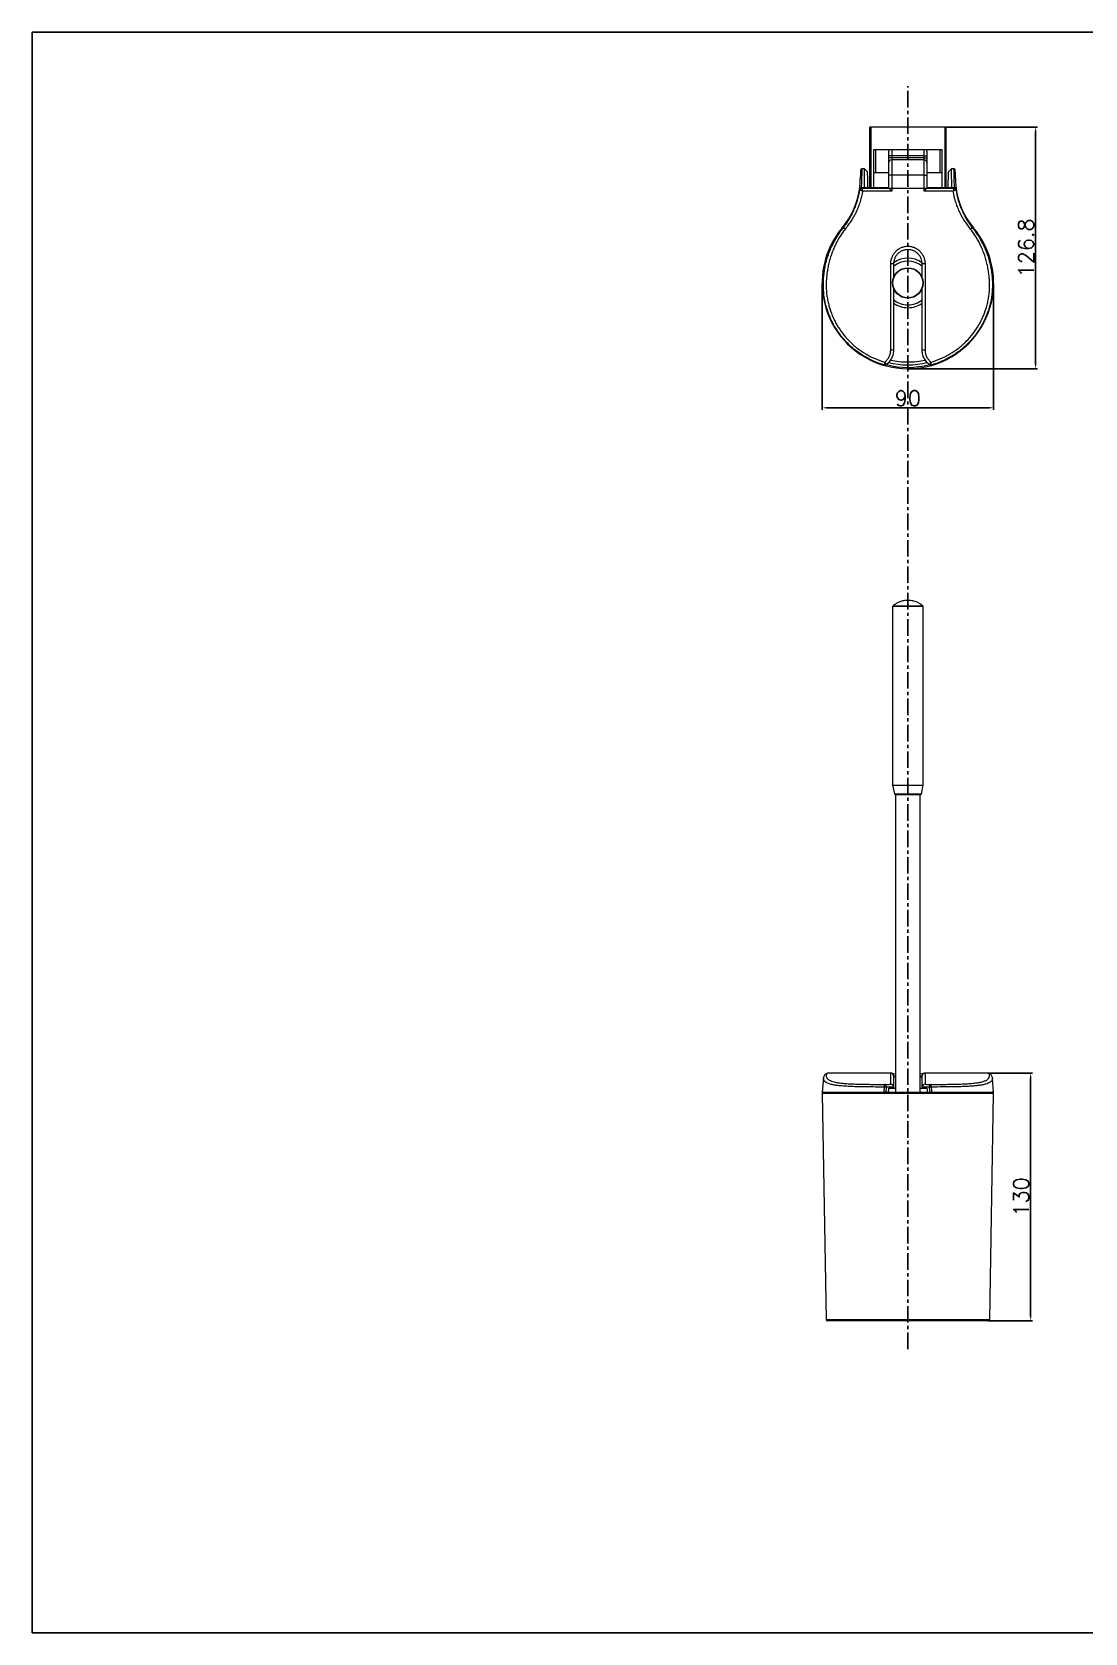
# Model space of a CAD drawing. Extents: x -102 to 492, y -52 to 368.
# Drawn here: x -102.3 to 174, y -51.8 to 368.2 of the extents above; entities that cross this region are included whole.
import ezdxf

# ---------------------------------------------------------------- set-up
doc = ezdxf.new("R2010")
doc.units = 0
doc.header["$LTSCALE"] = 23.1
doc.header["$MEASUREMENT"] = 0
doc.linetypes.add('CENTER', pattern=[0.6, 0.375, -0.075, 0.075, -0.075])
doc.layers.get('0').update_dxf_attribs({"linetype": 'CONTINUOUS'})
doc.layers.get('Defpoints').update_dxf_attribs({"linetype": 'CONTINUOUS'})
doc.styles.get("Standard").update_dxf_attribs({"font": 'txt.shx', "bigfont": 'whgtxt.shx'})
doc.dimstyles.get("Standard").update_dxf_attribs({"dimtxt": 2.5, "dimasz": 0.18, "dimexe": 0.18, "dimexo": 0.0625, "dimgap": 0.09, "dimtad": 0, "dimtih": 1, "dimtoh": 1, "dimdec": 4, "dimzin": 0, "dimdsep": 46, "dimtxsty": 'Standard', "dimcen": 0.09, "dimadec": 0, "dimazin": 0, "dimtp": 0.001, "dimtm": 0.001, "dimtfac": 1, "dimtdec": 4, "dimtofl": 0, "dimtmove": 0, "dimatfit": 0, "dimfxl": 0, "dimtolj": 1, "dimtzin": 0, "dimarcsym": 0})

# ---------------------------------------------------------------- blocks, each defined once
blk = doc.blocks.new('A$C249B000C')
at = {"color": 2, "linetype": 'Continuous'}
for p, q in [((0, 0), (0, 420)), ((0, 420), (594, 420)), ((0, 0), (594, 0))]:
    blk.add_line(p, q, dxfattribs=at)
blk = doc.blocks.new('*D77')
at = {"color": 2, "lineweight": -2, "transparency": 16777216}
for p, q in [((-20.3, 163.09), (3.19, 163.09)), ((2.19, 160.59), (2.19, 35.59)), ((-20.3, 33.09), (3.19, 33.09))]:
    blk.add_line(p, q, dxfattribs=at)
at = {"color": 2, "transparency": 16777216}
for points in [[(1.78, 160.59), (2.61, 160.59), (2.19, 163.09)], [(1.78, 35.59), (2.61, 35.59), (2.19, 33.09)]]:
    blk.add_solid(points, dxfattribs=at)
at = {"layer": 'Defpoints', "color": 0, "transparency": 16777216}
for p in [(-20.6, 163.09), (-20.6, 33.09), (2.19, 33.09)]:
    blk.add_point(p, dxfattribs=at)
at = {"color": 2, "transparency": 16777216, "insert": (-2.81, 98.09), "char_height": 8, "attachment_point": 5, "rotation": 90}
blk.add_mtext('\\A1;130', dxfattribs=at)
blk = doc.blocks.new('*D78')
at = {"color": 2, "lineweight": -2, "transparency": 16777216}
for p, q in [((-107.24, 577.33), (-107.24, 511.13)), ((-17.24, 577.33), (-17.24, 511.13)), ((-19.74, 512.13), (-104.74, 512.13))]:
    blk.add_line(p, q, dxfattribs=at)
at = {"color": 2, "transparency": 16777216}
for points in [[(-104.74, 512.55), (-104.74, 511.71), (-107.24, 512.13)], [(-19.74, 512.55), (-19.74, 511.71), (-17.24, 512.13)]]:
    blk.add_solid(points, dxfattribs=at)
at = {"layer": 'Defpoints', "color": 0, "transparency": 16777216}
for p in [(-107.24, 577.63), (-17.24, 577.63), (-107.24, 512.13)]:
    blk.add_point(p, dxfattribs=at)
at = {"color": 2, "transparency": 16777216, "insert": (-62.24, 517.13), "char_height": 8, "attachment_point": 5}
blk.add_mtext('\\A1;90', dxfattribs=at)
blk = doc.blocks.new('*D80')
at = {"color": 2, "lineweight": -2, "transparency": 16777216}
for p, q in [((-42.04, 659.45), (5.79, 659.45)), ((4.79, 535.14), (4.79, 656.95)), ((-61.81, 532.64), (5.79, 532.64))]:
    blk.add_line(p, q, dxfattribs=at)
at = {"color": 2, "transparency": 16777216}
for points in [[(4.37, 656.95), (5.2, 656.95), (4.79, 659.45)], [(4.37, 535.14), (5.2, 535.14), (4.79, 532.64)]]:
    blk.add_solid(points, dxfattribs=at)
at = {"layer": 'Defpoints', "color": 0, "transparency": 16777216}
for p in [(-42.34, 659.45), (4.79, 659.45), (-62.11, 532.64)]:
    blk.add_point(p, dxfattribs=at)
at = {"color": 2, "transparency": 16777216, "insert": (-0.21, 596.05), "char_height": 8, "attachment_point": 5, "rotation": 90}
blk.add_mtext('\\A1;126.8', dxfattribs=at)
blk = doc.blocks.new('A$C5BBA25DE')
at = {"color": 1, "linetype": 'CENTER'}
blk.add_line((45, 7.92), (45, 670.55), dxfattribs=at)
at = {"color": 7, "linetype": 'Continuous', "lineweight": 15}
for p, q in [((25.5, 648.99), (25, 648.99)), ((25, 617.09), (25, 648.99)), ((25.1, 649.09), (25.5, 649.09)), ((25.5, 648.99), (25.5, 649.09)), ((25.5, 649.09), (64.5, 649.09)), ((64.5, 648.99), (25.5, 648.99)), ((64.5, 648.99), (64.5, 649.09)), ((64.5, 649.09), (64.9, 649.09)), ((65, 648.99), (64.5, 648.99)), ((65, 648.99), (65, 617.09)), ((63, 637.09), (27, 637.09)), ((27, 637.09), (27, 617.09)), ((28, 637.09), (28, 625.09)), ((35, 633.88), (35, 636.38)), ((36.5, 633.88), (35, 633.88)), ((35, 632.88), (35, 633.88)), ((36.5, 632.88), (35, 632.88)), ((35, 630.38), (35, 632.88)), ((35, 623.88), (35, 630.38)), ((53.5, 633.88), (36.5, 633.88)), ((36.5, 633.88), (36.5, 632.88)), ((36.5, 632.88), (36.5, 631.88)), ((53.5, 632.88), (36.5, 632.88)), ((36.5, 631.88), (36.5, 623.88)), ((53.5, 631.88), (36.5, 631.88)), ((53.5, 633.88), (55, 633.88)), ((53.5, 632.88), (53.5, 633.88)), ((53.5, 631.88), (53.5, 632.88)), ((53.5, 632.88), (55, 632.88)), ((53.5, 623.88), (53.5, 631.88)), ((55, 636.38), (55, 633.88)), ((55, 633.88), (55, 632.88)), ((55, 632.88), (55, 630.38)), ((55, 630.38), (55, 623.88)), ((62, 625.09), (62, 637.09)), ((63, 617.09), (63, 637.09)), ((22.17, 627.09), (20.87, 627.09)), ((23.75, 625.51), (22.18, 627.09)), ((28, 625.09), (27, 625.09)), ((35, 625.09), (28, 625.09)), ((35, 616.96), (35, 623.88)), ((36.5, 623.88), (35, 623.88)), ((36.5, 623.88), (36.5, 616.88)), ((53.5, 623.88), (36.5, 623.88)), ((53.5, 623.88), (55, 623.88)), ((53.5, 616.88), (53.5, 623.88)), ((62, 625.09), (55, 625.09)), ((55, 623.88), (55, 616.96)), ((63, 625.09), (62, 625.09)), ((67.82, 627.09), (66.25, 625.51)), ((69.13, 627.09), (67.83, 627.09)), ((19.61, 616.4), (19.72, 617.17)), ((19.72, 617.17), (20.41, 617.09)), ((22, 617.09), (20.41, 617.09)), ((20.57, 617.09), (20.77, 616.95)), ((35, 617.09), (20.57, 617.09)), ((20.77, 616.95), (35, 616.95)), ((36.5, 615.46), (21.2, 615.46)), ((53.5, 616.88), (36.5, 616.88)), ((68.8, 615.46), (53.5, 615.46)), ((69.43, 617.09), (55, 617.09)), ((55, 616.95), (69.23, 616.95)), ((69.59, 617.09), (68, 617.09)), ((69.23, 616.95), (69.43, 617.09)), ((70.28, 617.17), (69.59, 617.09)), ((70.28, 617.17), (70.41, 616.27)), ((10.94, 595.97), (10.59, 596.26)), ((79.06, 595.97), (79.41, 596.26)), ((37, 397.49), (37, 303.73)), ((53, 303.73), (53, 397.49)), ((37, 303.73), (37.92, 299.13)), ((37, 303.73), (45, 303.73)), ((45, 303.73), (53, 303.73)), ((52.08, 299.13), (53, 303.73)), ((45, 298.73), (38.41, 298.73)), ((38.5, 298.73), (38.5, 142.73)), ((51.59, 298.73), (45, 298.73)), ((51.5, 142.73), (51.5, 298.73)), ((36, 152.73), (3.36, 152.73)), ((86.64, 152.73), (54, 152.73)), ((0.65, 150.14), (0, 142.73)), ((0.7, 150.14), (0.7, 150.17)), ((34.99, 144.73), (38.5, 144.73)), ((37.5, 145.39), (37.5, 144.89)), ((51.5, 144.73), (55.01, 144.73)), ((52.5, 145.39), (52.5, 144.89)), ((90, 142.73), (89.35, 150.11)), ((0, 142.73), (32.52, 142.73)), ((0.01, 142.01), (2.08, 23.41)), ((32.52, 142.73), (33.36, 142.73)), ((33.39, 142.73), (34.85, 142.73)), ((34.85, 142.73), (56.28, 142.73)), ((56.28, 142.73), (56.61, 142.73)), ((56.61, 142.73), (57.48, 142.73)), ((57.48, 142.73), (90, 142.73)), ((87.92, 23.41), (89.99, 142.01)), ((87.22, 22.73), (2.78, 22.73))]:
    blk.add_line(p, q, dxfattribs=at)
at = {"color": 8, "linetype": 'Continuous', "lineweight": 15}
for p, q in [((25.5, 648.99), (25.5, 617.09)), ((64.5, 617.09), (64.5, 648.99)), ((36.5, 637.09), (36.5, 633.88)), ((53.5, 633.88), (53.5, 637.09)), ((53, 397.49), (37, 397.49)), ((37.18, 397.88), (45, 397.88)), ((45, 397.88), (52.82, 397.88)), ((37.92, 299.13), (45, 299.13)), ((45, 299.13), (52.08, 299.13)), ((89.99, 142.01), (0.01, 142.01)), ((2.08, 23.41), (87.92, 23.41))]:
    blk.add_line(p, q, dxfattribs=at)
at = {"color": 7, "linetype": 'Continuous', "lineweight": 15, "flags": 128}
for points in [[(20.74, 622.41), (20.6, 622.4), (20.47, 622.38), (20.35, 622.35), (20.24, 622.3), (20.15, 622.24), (20.09, 622.18), (20.05, 622.11), (20.04, 622.04)], [(69.96, 622.04), (69.95, 622.11), (69.91, 622.18), (69.85, 622.24), (69.76, 622.3), (69.65, 622.35), (69.53, 622.38), (69.4, 622.4), (69.26, 622.41)], [(19.79, 616.1), (19.63, 616.2), (19.58, 616.23)], [(70.42, 616.23), (70.26, 616.13), (70.21, 616.1)]]:
    blk.add_lwpolyline(points, dxfattribs=at)
at = {"color": 7, "linetype": 'Continuous', "lineweight": 15}
for radius in [8, 7.82]:
    blk.add_circle((45, 567.26), radius, dxfattribs=at)
for centre, radius, start, end in [((25.1, 648.99), 0.1, 90, 180), ((64.9, 648.99), 0.1, 0, 90), ((36.5, 636.38), 1.5, 151.83112, 180), ((36.5, 630.38), 1.5, 90, 180), ((53.5, 630.38), 1.5, 0, 90), ((53.5, 636.38), 1.5, 0, 28.16888), ((-20, 622.04), 40, 319.88083, 351.66175), ((20.78, 615.94), 1, 90.42185, 171.09855), ((20.78, 615.95), 1, 90.33011, 171.34803), ((69.22, 615.94), 1, 8.90145, 89.57815), ((69.22, 615.95), 1, 8.65197, 89.66989), ((110, 622.04), 40, 188.33825, 220.11917), ((45, 567.26), 45, 139.88083, 253.89747), ((11.05, 594.5), 1.47, 45.73521, 94.56144), ((45, 567.26), 45, 286.10253, 40.11917), ((78.95, 594.5), 1.47, 85.43856, 134.26479), ((45, 567.26), 13, 54.67702, 125.19046), ((36.37, 537.72), 39.56, 88.37022, 90.54313), ((45, 567.26), 11.5, 48.70937, 131.17595), ((53.63, 537.72), 39.56, 89.45687, 91.62978), ((45, 567.26), 11.5, 228.75454, 270), ((45, 567.26), 13, 234.58365, 270), ((45, 567.26), 11.5, 270, 311.07978), ((45, 567.26), 13, 270, 305.56984), ((36.37, 542.86), 10.65, 267.98551, 276.06363), ((53.63, 542.86), 10.65, 263.93637, 272.01449), ((33.02, 525.17), 1, 254.36687, 307.62142), ((33.03, 525.15), 0.992, 253.7386, 307.80854), ((45, 567.26), 44.99, 254.36035, 285.96097), ((45, 567.26), 43, 256.30801, 283.67597), ((56.98, 525.17), 1, 232.37858, 285.63313), ((56.97, 525.15), 0.992, 232.19146, 286.2614), ((37.5, 397.49), 0.5, 129.14945, 180), ((52.5, 397.49), 0.5, 0, 50.85055), ((38.41, 299.23), 0.5, 191.30993, 270), ((51.59, 299.23), 0.5, 270, 348.69007), ((36, 151.23), 1.5, 0.00129, 90.00129), ((33.21, 136.2), 9.19, 87.35571, 92.86766), ((31.88, 131.96), 13.4, 82.47919, 86.28758), ((36, 145.39), 1.5, 0.01792, 90.01791), ((54, 145.39), 1.5, 89.98209, 179.98208), ((56.79, 136.2), 9.19, 87.13234, 92.64429), ((58.12, 131.96), 13.4, 93.71242, 97.52081), ((0.71, 142.03), 0.7, 90, 181), ((89.29, 142.03), 0.7, 359, 90), ((2.78, 23.43), 0.7, 181, 270), ((87.22, 23.43), 0.7, 270, 359)]:
    blk.add_arc(centre, radius, start, end, dxfattribs=at)
at = {"color": 8, "linetype": 'Continuous', "lineweight": 15}
for radius, start, end in [(44.29, 255.34844, 284.93373), (41.45, 257.31688, 270), (41.45, 270, 282.71645)]:
    blk.add_arc((45, 567.26), radius, start, end, dxfattribs=at)
at = {"color": 7, "linetype": 'Continuous', "lineweight": 15}
for centre, major_axis, ratio, start_param, end_param in [((20.17, 617.09), (0, 9.3), 0.017455, 0.662202, 1.009743), ((22.17, 617.09), (0, 10), 0.017455, -0.017453, 1.570796), ((23.75, 605.51), (0, 20), 0.017455, -0.953756, -0.017453), ((66.25, 605.51), (0, 20), 0.017455, 0.017453, 0.953756), ((67.83, 617.09), (0, 10), 0.017455, 4.712389, 6.300639), ((69.83, 617.09), (0, 9.3), 0.017455, -1.009743, -0.669676), ((36.5, 616.96), (-1.5, 0), 0.052408, 0, 0.053002), ((53.5, 616.96), (-1.5, 0), 0.052408, 3.088591, 3.141593)]:
    blk.add_ellipse(centre, major_axis=major_axis, ratio=ratio, start_param=start_param, end_param=end_param, dxfattribs=at)
at = {"color": 8, "linetype": 'Continuous', "lineweight": 15}
for centre, start_param, end_param in [((20.87, 617.09), 0, 1.009743), ((69.13, 617.09), -1.009743, 0)]:
    blk.add_ellipse(centre, major_axis=(0, 10), ratio=0.016233, start_param=start_param, end_param=end_param, dxfattribs=at)
at = {"color": 7, "linetype": 'Continuous', "lineweight": 15}
for points, knots in [([(19.72, 617.17), (19.82, 618.03), (19.9, 618.87), (19.98, 620.1), (20, 620.51), (20.02, 621.29), (20.03, 621.67), (20.04, 622.04)], [0, 0, 0, 0, 0.5, 0.5, 0.75, 0.75, 1, 1, 1, 1]), ([(20.87, 627.08), (20.79, 627.07), (20.63, 627.06), (20.44, 626.95), (20.32, 626.82), (20.24, 626.7), (20.2, 626.61), (20.18, 626.52), (20.16, 626.41), (20.14, 626.24), (20.12, 625.86), (20.09, 625.25), (20.08, 624.67), (20.08, 624.42)], [0, 0, 0, 0, 0.037808, 0.070763, 0.098929, 0.123914, 0.147656, 0.177713, 0.233699, 0.352672, 0.575653, 0.815405, 1, 1, 1, 1]), ([(20.74, 622.41), (20.73, 622.01), (20.72, 621.59), (20.7, 620.74), (20.68, 620.29), (20.6, 618.94), (20.52, 618.02), (20.41, 617.09)], [0, 0, 0, 0, 0.25, 0.25, 0.5, 0.5, 1, 1, 1, 1]), ([(69.93, 624.37), (69.92, 624.52), (69.91, 625.01), (69.89, 625.61), (69.87, 626.17), (69.85, 626.38), (69.81, 626.56), (69.75, 626.71), (69.65, 626.86), (69.48, 627.01), (69.25, 627.1), (69.09, 627.08), (69.01, 627.07)], [0, 0, 0, 0, 0.102425, 0.323888, 0.546671, 0.775069, 0.837238, 0.864774, 0.893383, 0.927646, 0.965197, 1, 1, 1, 1]), ([(69.59, 617.09), (69.54, 617.56), (69.49, 618.02), (69.41, 618.95), (69.38, 619.41), (69.3, 620.76), (69.27, 621.61), (69.26, 622.41)], [0, 0, 0, 0, 0.25, 0.25, 0.5, 0.5, 1, 1, 1, 1]), ([(69.96, 622.04), (69.97, 621.31), (70, 620.53), (70.07, 619.3), (70.11, 618.87), (70.19, 618.03), (70.23, 617.6), (70.28, 617.17)], [0, 0, 0, 0, 0.5, 0.5, 0.75, 0.75, 1, 1, 1, 1]), ([(10.94, 595.97), (11.5, 596.67), (12.03, 597.39), (13.05, 598.86), (13.54, 599.61), (14.48, 601.16), (14.93, 601.96), (15.8, 603.59), (16.21, 604.43), (16.99, 606.15), (17.35, 607.03), (18.01, 608.79), (18.3, 609.69), (19.1, 612.39), (19.51, 614.23), (19.79, 616.1)], [0, 0, 0, 0, 0.125, 0.125, 0.25, 0.25, 0.375, 0.375, 0.5, 0.5, 0.625, 0.625, 0.75, 0.75, 1, 1, 1, 1]), ([(21.2, 615.46), (20.9, 613.59), (20.48, 611.76), (19.67, 609.08), (19.36, 608.19), (18.7, 606.43), (18.33, 605.56), (17.54, 603.86), (17.11, 603.03), (16.21, 601.43), (15.73, 600.65), (14.73, 599.14), (14.22, 598.41), (13.17, 596.97), (12.63, 596.26), (12.08, 595.55)], [0, 0, 0, 0, 0.25, 0.25, 0.375, 0.375, 0.5, 0.5, 0.625, 0.625, 0.75, 0.75, 0.875, 0.875, 1, 1, 1, 1]), ([(19.58, 616.23), (19.59, 616.35), (19.63, 616.47), (19.75, 616.67), (19.82, 616.77), (20.09, 617), (20.33, 617.09), (20.57, 617.09)], [0, 0, 0, 0, 0.25, 0.25, 0.5, 0.5, 1, 1, 1, 1]), ([(19.79, 616.1), (19.81, 616.09), (19.86, 616.07), (20.02, 616), (20.13, 615.95), (20.39, 615.83), (20.54, 615.76), (20.86, 615.62), (21.03, 615.54), (21.2, 615.46)], [0, 0, 0, 0, 0.25, 0.25, 0.5, 0.5, 0.75, 0.75, 1, 1, 1, 1]), ([(20.78, 616.95), (20.78, 616.93), (20.8, 616.88), (20.84, 616.71), (20.88, 616.59), (20.96, 616.32), (21, 616.16), (21.1, 615.82), (21.15, 615.64), (21.2, 615.46)], [0, 0, 0, 0, 0.25, 0.25, 0.5, 0.5, 0.75, 0.75, 1, 1, 1, 1]), ([(36.5, 616.88), (36.19, 616.88), (35.88, 616.88), (35.37, 616.88), (35.18, 616.88), (35.08, 616.88)], [0, 0, 0, 0, 0.5, 0.5, 1, 1, 1, 1]), ([(36.5, 615.46), (36.43, 615.53), (36.36, 615.6), (36.22, 615.73), (36.15, 615.8), (35.95, 616.01), (35.81, 616.14), (35.56, 616.4), (35.44, 616.52), (35.23, 616.73), (35.14, 616.82), (35.08, 616.88)], [0, 0, 0, 0, 0.125, 0.125, 0.25, 0.25, 0.5, 0.5, 0.75, 0.75, 1, 1, 1, 1]), ([(54.92, 616.88), (54.82, 616.88), (54.63, 616.88), (54.12, 616.88), (53.81, 616.88), (53.5, 616.88)], [0, 0, 0, 0, 0.5, 0.5, 1, 1, 1, 1]), ([(53.5, 615.46), (53.57, 615.53), (53.64, 615.6), (53.78, 615.73), (53.85, 615.8), (54.05, 616.01), (54.19, 616.14), (54.44, 616.4), (54.56, 616.52), (54.77, 616.73), (54.86, 616.82), (54.92, 616.88)], [0, 0, 0, 0, 0.125, 0.125, 0.25, 0.25, 0.5, 0.5, 0.75, 0.75, 1, 1, 1, 1]), ([(69.22, 616.95), (69.22, 616.93), (69.2, 616.88), (69.16, 616.71), (69.12, 616.59), (69.04, 616.32), (69, 616.16), (68.9, 615.82), (68.85, 615.64), (68.8, 615.46)], [0, 0, 0, 0, 0.25, 0.25, 0.5, 0.5, 0.75, 0.75, 1, 1, 1, 1]), ([(70.21, 616.1), (70.19, 616.09), (70.14, 616.07), (69.98, 616), (69.87, 615.95), (69.61, 615.83), (69.46, 615.76), (69.14, 615.62), (68.97, 615.54), (68.8, 615.46)], [0, 0, 0, 0, 0.25, 0.25, 0.5, 0.5, 0.75, 0.75, 1, 1, 1, 1]), ([(77.92, 595.55), (77.37, 596.26), (76.83, 596.97), (75.78, 598.41), (75.27, 599.14), (74.27, 600.65), (73.79, 601.43), (72.89, 603.03), (72.46, 603.86), (71.67, 605.56), (71.3, 606.43), (70.64, 608.19), (70.33, 609.08), (69.52, 611.76), (69.1, 613.59), (68.8, 615.46)], [0, 0, 0, 0, 0.125, 0.125, 0.25, 0.25, 0.375, 0.375, 0.5, 0.5, 0.625, 0.625, 0.75, 0.75, 1, 1, 1, 1]), ([(69.43, 617.09), (69.55, 617.09), (69.67, 617.07), (69.89, 616.98), (70, 616.92), (70.27, 616.69), (70.39, 616.47), (70.42, 616.23)], [0, 0, 0, 0, 0.25, 0.25, 0.5, 0.5, 1, 1, 1, 1]), ([(70.21, 616.1), (70.49, 614.23), (70.9, 612.39), (71.7, 609.69), (71.99, 608.79), (72.65, 607.03), (73.01, 606.15), (73.79, 604.43), (74.2, 603.59), (75.07, 601.96), (75.52, 601.16), (76.46, 599.61), (76.95, 598.86), (77.97, 597.39), (78.5, 596.67), (79.06, 595.97)], [0, 0, 0, 0, 0.25, 0.25, 0.375, 0.375, 0.5, 0.5, 0.625, 0.625, 0.75, 0.75, 0.875, 0.875, 1, 1, 1, 1]), ([(32.75, 524.2), (30.94, 524.72), (29.17, 525.34), (26.58, 526.45), (25.73, 526.85), (24.05, 527.69), (23.23, 528.14), (20.83, 529.55), (19.28, 530.58), (17.07, 532.28), (16.35, 532.88), (14.94, 534.11), (14.25, 534.75), (12.25, 536.73), (11.02, 538.12), (8.74, 541.05), (7.69, 542.58), (6.26, 544.99), (5.81, 545.81), (4.96, 547.47), (4.56, 548.32), (3.46, 550.86), (2.84, 552.6), (1.83, 556.13), (1.43, 557.93), (0.87, 561.58), (0.71, 563.4), (0.63, 566.14), (0.63, 567.05), (0.69, 568.87), (0.75, 569.78), (0.92, 571.62), (1.04, 572.54), (1.32, 574.39), (1.48, 575.32), (2.05, 578.06), (2.54, 579.85), (3.42, 582.49), (3.75, 583.37), (4.44, 585.1), (4.82, 585.95), (6, 588.45), (6.88, 590.04), (8.31, 592.34), (8.8, 593.08), (9.84, 594.55), (10.38, 595.26), (10.94, 595.97)], [0, 0, 0, 0, 0.0625, 0.0625, 0.09375, 0.09375, 0.125, 0.125, 0.1875, 0.1875, 0.21875, 0.21875, 0.25, 0.25, 0.3125, 0.3125, 0.375, 0.375, 0.40625, 0.40625, 0.4375, 0.4375, 0.5, 0.5, 0.5625, 0.5625, 0.625, 0.625, 0.65625, 0.65625, 0.6875, 0.6875, 0.71875, 0.71875, 0.75, 0.75, 0.8125, 0.8125, 0.84375, 0.84375, 0.875, 0.875, 0.9375, 0.9375, 0.96875, 0.96875, 1, 1, 1, 1]), ([(12.08, 595.55), (11.54, 594.87), (11.03, 594.17), (10.05, 592.74), (9.58, 592.01), (8.23, 589.77), (7.41, 588.22), (6.28, 585.79), (5.92, 584.97), (5.25, 583.29), (4.94, 582.44), (4.37, 580.73), (4.1, 579.87), (3.63, 578.13), (3.42, 577.25), (3.05, 575.48), (2.88, 574.59), (2.67, 573.24), (2.61, 572.79), (2.49, 571.89), (2.44, 571.45), (2.3, 570.11), (2.23, 569.22), (2.14, 567.45), (2.13, 566.57), (2.15, 563.92), (2.28, 562.16), (2.65, 559.5), (2.8, 558.61), (3.16, 556.86), (3.37, 556), (4.07, 553.42), (4.66, 551.73), (5.7, 549.25), (6.07, 548.43), (6.88, 546.82), (7.31, 546.01), (8.68, 543.66), (9.69, 542.17), (11.89, 539.31), (13.08, 537.96), (15, 536.02), (15.67, 535.4), (17.03, 534.19), (17.73, 533.61), (19.87, 531.95), (21.36, 530.94), (23.69, 529.56), (24.48, 529.12), (26.1, 528.3), (26.93, 527.91), (29.44, 526.82), (31.16, 526.2), (32.91, 525.7)], [0, 0, 0, 0, 0.03125, 0.03125, 0.0625, 0.0625, 0.125, 0.125, 0.15625, 0.15625, 0.1875, 0.1875, 0.21875, 0.21875, 0.25, 0.25, 0.28125, 0.28125, 0.296875, 0.296875, 0.3125, 0.3125, 0.34375, 0.34375, 0.375, 0.375, 0.4375, 0.4375, 0.46875, 0.46875, 0.5, 0.5, 0.5625, 0.5625, 0.59375, 0.59375, 0.625, 0.625, 0.6875, 0.6875, 0.75, 0.75, 0.78125, 0.78125, 0.8125, 0.8125, 0.875, 0.875, 0.90625, 0.90625, 0.9375, 0.9375, 1, 1, 1, 1]), ([(57.09, 525.7), (58.84, 526.2), (60.56, 526.82), (63.07, 527.91), (63.9, 528.3), (65.52, 529.12), (66.31, 529.56), (68.64, 530.94), (70.13, 531.95), (72.27, 533.61), (72.97, 534.19), (74.33, 535.4), (75, 536.02), (76.92, 537.96), (78.11, 539.31), (80.31, 542.17), (81.32, 543.66), (82.69, 546.01), (83.12, 546.82), (83.93, 548.43), (84.3, 549.25), (85.34, 551.73), (85.93, 553.42), (86.63, 556), (86.84, 556.86), (87.2, 558.61), (87.35, 559.5), (87.72, 562.16), (87.85, 563.92), (87.87, 566.57), (87.86, 567.45), (87.77, 569.22), (87.7, 570.11), (87.56, 571.45), (87.51, 571.89), (87.39, 572.79), (87.33, 573.24), (87.12, 574.59), (86.95, 575.48), (86.58, 577.25), (86.37, 578.13), (85.9, 579.87), (85.63, 580.73), (85.06, 582.44), (84.75, 583.29), (84.08, 584.97), (83.72, 585.79), (82.59, 588.22), (81.77, 589.77), (80.42, 592.01), (79.95, 592.74), (78.97, 594.17), (78.46, 594.87), (77.92, 595.55)], [0, 0, 0, 0, 0.0625, 0.0625, 0.09375, 0.09375, 0.125, 0.125, 0.1875, 0.1875, 0.21875, 0.21875, 0.25, 0.25, 0.3125, 0.3125, 0.375, 0.375, 0.40625, 0.40625, 0.4375, 0.4375, 0.5, 0.5, 0.53125, 0.53125, 0.5625, 0.5625, 0.625, 0.625, 0.65625, 0.65625, 0.6875, 0.6875, 0.703125, 0.703125, 0.71875, 0.71875, 0.75, 0.75, 0.78125, 0.78125, 0.8125, 0.8125, 0.84375, 0.84375, 0.875, 0.875, 0.9375, 0.9375, 0.96875, 0.96875, 1, 1, 1, 1]), ([(79.06, 595.97), (79.62, 595.26), (80.16, 594.55), (81.2, 593.08), (81.69, 592.34), (83.12, 590.04), (84, 588.45), (85.18, 585.95), (85.56, 585.1), (86.25, 583.37), (86.58, 582.49), (87.46, 579.85), (87.95, 578.06), (88.52, 575.32), (88.68, 574.39), (88.96, 572.54), (89.08, 571.62), (89.25, 569.78), (89.31, 568.87), (89.37, 567.05), (89.37, 566.14), (89.29, 563.4), (89.13, 561.58), (88.57, 557.93), (88.17, 556.13), (87.16, 552.6), (86.54, 550.86), (85.44, 548.32), (85.04, 547.47), (84.19, 545.81), (83.74, 544.99), (82.31, 542.58), (81.26, 541.05), (78.98, 538.12), (77.75, 536.73), (75.75, 534.75), (75.06, 534.11), (73.65, 532.88), (72.93, 532.28), (70.72, 530.58), (69.17, 529.55), (66.77, 528.14), (65.95, 527.69), (64.27, 526.85), (63.42, 526.45), (60.83, 525.34), (59.06, 524.72), (57.25, 524.2)], [0, 0, 0, 0, 0.03125, 0.03125, 0.0625, 0.0625, 0.125, 0.125, 0.15625, 0.15625, 0.1875, 0.1875, 0.25, 0.25, 0.28125, 0.28125, 0.3125, 0.3125, 0.34375, 0.34375, 0.375, 0.375, 0.4375, 0.4375, 0.5, 0.5, 0.5625, 0.5625, 0.59375, 0.59375, 0.625, 0.625, 0.6875, 0.6875, 0.75, 0.75, 0.78125, 0.78125, 0.8125, 0.8125, 0.875, 0.875, 0.90625, 0.90625, 0.9375, 0.9375, 1, 1, 1, 1]), ([(36, 577.28), (36, 577.88), (36.06, 578.48), (36.22, 579.35), (36.29, 579.64), (36.46, 580.22), (36.56, 580.5), (36.89, 581.34), (37.16, 581.86), (37.81, 582.87), (38.18, 583.34), (39.01, 584.2), (39.46, 584.59), (40.19, 585.1), (40.45, 585.26), (40.97, 585.55), (41.24, 585.68), (41.78, 585.92), (42.06, 586.02), (42.63, 586.21), (42.92, 586.28), (43.8, 586.47), (44.4, 586.53), (45.29, 586.53), (45.59, 586.51), (46.19, 586.45), (46.49, 586.41), (47.36, 586.22), (47.93, 586.04), (48.76, 585.69), (49.03, 585.55), (49.55, 585.26), (49.8, 585.1), (50.29, 584.76), (50.52, 584.58), (50.98, 584.2), (51.19, 583.99), (51.82, 583.34), (52.19, 582.87), (52.67, 582.13), (52.82, 581.87), (53.09, 581.34), (53.22, 581.06), (53.55, 580.23), (53.72, 579.66), (53.94, 578.49), (54, 577.88), (54, 577.28)], [0, 0, 0, 0, 0.0625, 0.0625, 0.09375, 0.09375, 0.125, 0.125, 0.1875, 0.1875, 0.25, 0.25, 0.3125, 0.3125, 0.34375, 0.34375, 0.375, 0.375, 0.40625, 0.40625, 0.4375, 0.4375, 0.5, 0.5, 0.53125, 0.53125, 0.5625, 0.5625, 0.625, 0.625, 0.65625, 0.65625, 0.6875, 0.6875, 0.71875, 0.71875, 0.75, 0.75, 0.8125, 0.8125, 0.84375, 0.84375, 0.875, 0.875, 0.9375, 0.9375, 1, 1, 1, 1]), ([(52.5, 577.26), (52.5, 577.76), (52.45, 578.26), (52.26, 579.22), (52.11, 579.69), (51.83, 580.37), (51.73, 580.59), (51.49, 581.03), (51.37, 581.23), (50.96, 581.84), (50.65, 582.22), (49.95, 582.92), (49.57, 583.23), (48.96, 583.63), (48.75, 583.76), (48.32, 583.99), (48.1, 584.1), (47.41, 584.38), (46.95, 584.52), (45.98, 584.71), (45.48, 584.76), (44.5, 584.76), (44.02, 584.71), (43.29, 584.57), (43.05, 584.51), (42.58, 584.37), (42.12, 584.2), (41.68, 583.99), (41.24, 583.76), (41.03, 583.63), (40.42, 583.22), (40.04, 582.91), (39.35, 582.22), (39.04, 581.84), (38.49, 581.02), (38.26, 580.59), (37.98, 579.91), (37.89, 579.68), (37.75, 579.21), (37.69, 578.97), (37.55, 578.25), (37.5, 577.76), (37.5, 577.26)], [0, 0, 0, 0, 0.0625, 0.0625, 0.125, 0.125, 0.15625, 0.15625, 0.1875, 0.1875, 0.25, 0.25, 0.3125, 0.3125, 0.34375, 0.34375, 0.375, 0.375, 0.4375, 0.4375, 0.5, 0.5, 0.5625, 0.5625, 0.59375, 0.59375, 0.625, 0.65625, 0.65625, 0.6875, 0.6875, 0.75, 0.75, 0.8125, 0.8125, 0.875, 0.875, 0.90625, 0.90625, 0.9375, 0.9375, 1, 1, 1, 1]), ([(36, 532.21), (36, 536), (36, 539.78), (36, 547.33), (36, 551.09), (36, 556.71), (36, 558.57), (36, 562.29), (36, 564.15), (36, 566.93), (36, 567.86), (36, 569.72), (36, 570.65), (36, 572.52), (36, 573.47), (36, 575.36), (36, 576.32), (36, 577.28)], [0, 0, 0, 0, 0.25, 0.25, 0.5, 0.5, 0.625, 0.625, 0.75, 0.75, 0.8125, 0.8125, 0.875, 0.875, 0.9375, 0.9375, 1, 1, 1, 1]), ([(37.5, 577.26), (37.5, 575.38), (37.5, 572.81), (37.5, 570.3), (37.5, 569.63)], [0, 0, 0, 0, 0.732453, 1, 1, 1, 1]), ([(52.5, 569.63), (52.5, 570.62), (52.5, 573.14), (52.5, 575.71), (52.5, 577.26)], [0, 0, 0, 0, 0.393035, 1, 1, 1, 1]), ([(54, 577.28), (54, 576.32), (54, 575.36), (54, 573.46), (54, 572.52), (54, 570.64), (54, 569.71), (54, 567.85), (54, 566.92), (54, 564.14), (54, 562.28), (54, 558.56), (54, 556.7), (54, 551.08), (54, 547.32), (54, 539.78), (54, 536), (54, 532.21)], [0, 0, 0, 0, 0.0625, 0.0625, 0.125, 0.125, 0.1875, 0.1875, 0.25, 0.25, 0.375, 0.375, 0.5, 0.5, 0.75, 0.75, 1, 1, 1, 1]), ([(37.5, 564.81), (37.5, 561.48), (37.5, 554.46), (37.5, 543.58), (37.5, 536.04), (37.5, 532.26)], [0, 0, 0, 0, 0.310856, 0.654678, 1, 1, 1, 1]), ([(52.5, 532.26), (52.5, 536.72), (52.5, 543.41), (52.5, 552.28), (52.5, 558.63), (52.5, 562.72), (52.5, 564.62)], [0, 0, 0, 0, 0.409364, 0.615232, 0.821093, 1, 1, 1, 1]), ([(32.91, 525.7), (33.4, 526.09), (33.83, 526.54), (34.6, 527.52), (34.93, 528.05), (35.45, 529.17), (35.66, 529.77), (35.93, 530.97), (36, 531.58), (36, 532.21)], [0, 0, 0, 0, 0.25, 0.25, 0.5, 0.5, 0.75, 0.75, 1, 1, 1, 1]), ([(37.5, 532.26), (37.5, 531.5), (37.41, 530.75), (37.16, 529.64), (37.05, 529.28), (36.8, 528.56), (36.65, 528.21), (36.15, 527.19), (35.74, 526.55), (34.78, 525.36), (34.24, 524.83), (33.64, 524.37)], [0, 0, 0, 0, 0.25, 0.25, 0.375, 0.375, 0.5, 0.5, 0.75, 0.75, 1, 1, 1, 1]), ([(56.36, 524.37), (55.76, 524.83), (55.22, 525.36), (54.26, 526.55), (53.85, 527.19), (53.35, 528.21), (53.2, 528.56), (52.95, 529.28), (52.84, 529.64), (52.59, 530.75), (52.5, 531.5), (52.5, 532.26)], [0, 0, 0, 0, 0.25, 0.25, 0.5, 0.5, 0.625, 0.625, 0.75, 0.75, 1, 1, 1, 1]), ([(54, 532.21), (54, 531.58), (54.07, 530.97), (54.34, 529.77), (54.55, 529.17), (55.07, 528.05), (55.4, 527.52), (56.17, 526.54), (56.6, 526.09), (57.09, 525.7)], [0, 0, 0, 0, 0.25, 0.25, 0.5, 0.5, 0.75, 0.75, 1, 1, 1, 1]), ([(33.39, 524.18), (33.33, 524.14), (33.26, 524.1), (33.12, 524.04), (33.05, 524.02), (32.82, 523.98), (32.67, 523.99), (32.52, 524.03)], [0, 0, 0, 0, 0.25, 0.25, 0.5, 0.5, 1, 1, 1, 1]), ([(32.75, 524.2), (32.75, 524.22), (32.76, 524.27), (32.78, 524.44), (32.79, 524.55), (32.82, 524.82), (32.84, 524.98), (32.87, 525.32), (32.89, 525.51), (32.91, 525.7)], [0, 0, 0, 0, 0.25, 0.25, 0.5, 0.5, 0.75, 0.75, 1, 1, 1, 1]), ([(33.64, 524.37), (33.63, 524.39), (33.6, 524.43), (33.52, 524.58), (33.47, 524.68), (33.34, 524.93), (33.26, 525.07), (33.1, 525.37), (33.01, 525.53), (32.91, 525.7)], [0, 0, 0, 0, 0.25, 0.25, 0.5, 0.5, 0.75, 0.75, 1, 1, 1, 1]), ([(56.36, 524.37), (56.37, 524.39), (56.4, 524.43), (56.48, 524.58), (56.53, 524.68), (56.66, 524.93), (56.74, 525.07), (56.9, 525.37), (56.99, 525.53), (57.09, 525.7)], [0, 0, 0, 0, 0.25, 0.25, 0.5, 0.5, 0.75, 0.75, 1, 1, 1, 1]), ([(57.48, 524.03), (57.41, 524.01), (57.33, 523.99), (57.18, 523.99), (57.1, 523.99), (56.88, 524.03), (56.73, 524.09), (56.61, 524.18)], [0, 0, 0, 0, 0.25, 0.25, 0.5, 0.5, 1, 1, 1, 1]), ([(57.25, 524.2), (57.25, 524.22), (57.24, 524.27), (57.22, 524.44), (57.21, 524.55), (57.18, 524.82), (57.16, 524.98), (57.13, 525.32), (57.11, 525.51), (57.09, 525.7)], [0, 0, 0, 0, 0.25, 0.25, 0.5, 0.5, 0.75, 0.75, 1, 1, 1, 1]), ([(45, 400.73), (44.24, 400.68), (42.8, 400.61), (40.85, 400.03), (39.21, 399.27), (38.05, 398.56), (37.45, 398.08), (37.27, 397.94)], [0, 0, 0, 0, 0.272908, 0.514706, 0.723915, 0.919087, 1, 1, 1, 1]), ([(52.77, 397.91), (52.63, 398.02), (52.16, 398.4), (51.2, 399.03), (49.65, 399.84), (47.55, 400.56), (45.89, 400.67), (45, 400.73)], [0, 0, 0, 0, 0.063231, 0.215588, 0.410529, 0.683816, 1, 1, 1, 1]), ([(3.65, 152.64), (3.38, 152.63), (2.86, 152.62), (2.11, 152.38), (1.45, 151.94), (0.96, 151.31), (0.71, 150.68), (0.68, 150.31), (0.67, 150.18)], [0, 0, 0, 0, 0.205826, 0.384811, 0.55118, 0.727958, 0.900182, 1, 1, 1, 1]), ([(36.62, 152.58), (36.97, 152.51), (37.4, 152.42), (38.31, 152.32), (38.5, 152.29)], [0, 0, 0, 0, 0.784573, 1, 1, 1, 1]), ([(37.5, 151.23), (37.5, 151.23), (37.5, 151.21), (37.5, 151.07), (37.5, 150.96), (37.5, 150.66), (37.5, 150.49), (37.5, 150.11), (37.5, 149.91), (37.5, 149.3), (37.5, 148.9), (37.5, 148.15), (37.5, 147.8), (37.5, 146.28), (37.5, 145.66), (37.5, 145.39)], [0, 0, 0, 0, 0.0625, 0.0625, 0.125, 0.125, 0.1875, 0.1875, 0.25, 0.25, 0.375, 0.375, 0.5, 0.5, 1, 1, 1, 1]), ([(51.5, 152.29), (52.12, 152.38), (53, 152.5), (53.3, 152.57), (53.39, 152.59)], [0, 0, 0, 0, 0.709172, 1, 1, 1, 1]), ([(54, 152.73), (53.8, 152.7), (53.41, 152.66), (52.91, 152.31), (52.57, 151.82), (52.52, 151.42), (52.5, 151.23)], [0, 0, 0, 0, 0.250014, 0.500022, 0.750018, 1, 1, 1, 1]), ([(53.45, 152.62), (53.45, 152.62), (53.48, 152.63), (53.51, 152.64), (53.55, 152.65), (53.51, 152.64), (53.49, 152.64)], [0, 0, 0, 0, 0.0157429, 0.1815346, 0.4732214, 1, 1, 1, 1]), ([(86.64, 152.73), (86.64, 152.73), (86.62, 152.74), (86.58, 152.73), (86.55, 152.73)], [0, 0, 0, 0, 0.249587, 1, 1, 1, 1]), ([(89.33, 150.1), (89.33, 150.19), (89.33, 150.52), (89.14, 151.1), (88.72, 151.77), (88.1, 152.27), (87.38, 152.56), (86.9, 152.61), (86.65, 152.64)], [0, 0, 0, 0, 0.071168, 0.258935, 0.434631, 0.620695, 0.803676, 1, 1, 1, 1]), ([(9.04, 147.56), (9.61, 147.49), (10.83, 147.34), (12.99, 147.17), (15.44, 147.03), (18.08, 146.93), (20.92, 146.85), (23.95, 146.8), (27.9, 146.76), (30.98, 146.75), (32.91, 146.74)], [0, 0, 0, 0, 0.099873, 0.215459, 0.331047, 0.446108, 0.561171, 0.679413, 0.797656, 1, 1, 1, 1]), ([(32.75, 145.37), (32.75, 145.56), (32.76, 145.74), (32.78, 146.07), (32.79, 146.22), (32.82, 146.47), (32.84, 146.57), (32.87, 146.7), (32.89, 146.74), (32.91, 146.74)], [0, 0, 0, 0, 0.25, 0.25, 0.5, 0.5, 0.75, 0.75, 1, 1, 1, 1]), ([(32.91, 146.74), (33.4, 146.75), (33.83, 146.75), (34.6, 146.77), (34.93, 146.78), (35.45, 146.8), (35.66, 146.81), (35.93, 146.85), (36, 146.87), (36, 146.89)], [0, 0, 0, 0, 0.25, 0.25, 0.5, 0.5, 0.75, 0.75, 1, 1, 1, 1]), ([(33.64, 145.37), (33.63, 145.56), (33.6, 145.74), (33.52, 146.07), (33.47, 146.22), (33.34, 146.47), (33.26, 146.57), (33.1, 146.71), (33.01, 146.74), (32.91, 146.74)], [0, 0, 0, 0, 0.25, 0.25, 0.5, 0.5, 0.75, 0.75, 1, 1, 1, 1]), ([(37.5, 145.39), (37.5, 145.37), (37.41, 145.35), (37.16, 145.32), (37.05, 145.31), (36.8, 145.3), (36.65, 145.29), (36.15, 145.27), (35.74, 145.27), (34.78, 145.25), (34.24, 145.25), (33.64, 145.24)], [0, 0, 0, 0, 0.25, 0.25, 0.375, 0.375, 0.5, 0.5, 0.75, 0.75, 1, 1, 1, 1]), ([(37.5, 144.89), (37.5, 144.87), (37.44, 144.85), (37.28, 144.83), (37.22, 144.82), (37.05, 144.8), (36.96, 144.8), (36.64, 144.78), (36.37, 144.77), (35.91, 144.76), (35.74, 144.75), (35.38, 144.75), (35.19, 144.74), (34.99, 144.74)], [0, 0, 0, 0, 0.25, 0.25, 0.375, 0.375, 0.5, 0.5, 0.75, 0.75, 0.875, 0.875, 1, 1, 1, 1]), ([(38.5, 150.55), (38.42, 150.56), (37.83, 150.63), (37.56, 150.7), (37.51, 150.72), (37.5, 150.73)], [0, 0, 0, 0, 0.110218, 0.774917, 1, 1, 1, 1]), ([(52.5, 150.73), (52.45, 150.7), (52.37, 150.67), (51.71, 150.58), (51.5, 150.55)], [0, 0, 0, 0, 0.674489, 1, 1, 1, 1]), ([(52.5, 145.39), (52.5, 145.61), (52.5, 145.95), (52.5, 147.06), (52.5, 148.31), (52.5, 149.86), (52.5, 151.02), (52.5, 151.13), (52.5, 151.18)], [0, 0, 0, 0, 0.298421, 0.448496, 0.598566, 0.806096, 0.910371, 1, 1, 1, 1]), ([(56.36, 145.24), (55.76, 145.25), (55.22, 145.25), (54.26, 145.27), (53.85, 145.27), (53.35, 145.29), (53.2, 145.3), (52.95, 145.31), (52.84, 145.32), (52.59, 145.35), (52.5, 145.37), (52.5, 145.39)], [0, 0, 0, 0, 0.25, 0.25, 0.5, 0.5, 0.625, 0.625, 0.75, 0.75, 1, 1, 1, 1]), ([(55.01, 144.74), (54.81, 144.74), (54.62, 144.75), (54.26, 144.75), (54.09, 144.76), (53.63, 144.77), (53.36, 144.78), (53.04, 144.8), (52.95, 144.8), (52.79, 144.82), (52.72, 144.83), (52.56, 144.85), (52.5, 144.87), (52.5, 144.89)], [0, 0, 0, 0, 0.125, 0.125, 0.25, 0.25, 0.5, 0.5, 0.625, 0.625, 0.75, 0.75, 1, 1, 1, 1]), ([(54, 146.89), (54, 146.87), (54.07, 146.85), (54.34, 146.81), (54.55, 146.8), (55.07, 146.78), (55.4, 146.77), (56.17, 146.75), (56.6, 146.75), (57.09, 146.74)], [0, 0, 0, 0, 0.25, 0.25, 0.5, 0.5, 0.75, 0.75, 1, 1, 1, 1]), ([(56.36, 145.37), (56.37, 145.56), (56.4, 145.74), (56.48, 146.07), (56.53, 146.22), (56.66, 146.47), (56.74, 146.57), (56.9, 146.71), (56.99, 146.74), (57.09, 146.74)], [0, 0, 0, 0, 0.25, 0.25, 0.5, 0.5, 0.75, 0.75, 1, 1, 1, 1]), ([(57.09, 146.74), (59.02, 146.75), (62.45, 146.76), (67.04, 146.81), (70.97, 146.89), (74.56, 147.02), (77.76, 147.21), (80.34, 147.45), (81.66, 147.67), (82.21, 147.77)], [0, 0, 0, 0, 0.187288, 0.331074, 0.475291, 0.619065, 0.759608, 0.900569, 1, 1, 1, 1]), ([(57.25, 145.37), (57.25, 145.56), (57.24, 145.74), (57.22, 146.07), (57.21, 146.22), (57.18, 146.47), (57.16, 146.57), (57.13, 146.7), (57.11, 146.74), (57.09, 146.74)], [0, 0, 0, 0, 0.25, 0.25, 0.5, 0.5, 0.75, 0.75, 1, 1, 1, 1]), ([(33.39, 142.73), (33.33, 142.73), (33.26, 142.73), (33.12, 142.73), (33.05, 142.73), (32.82, 142.73), (32.67, 142.73), (32.52, 142.73)], [0, 0, 0, 0, 0.25, 0.25, 0.5, 0.5, 1, 1, 1, 1]), ([(57.48, 142.73), (57.41, 142.73), (57.33, 142.73), (57.18, 142.73), (57.1, 142.73), (56.88, 142.73), (56.73, 142.73), (56.61, 142.73)], [0, 0, 0, 0, 0.25, 0.25, 0.5, 0.5, 1, 1, 1, 1])]:
    blk.add_open_spline(points, degree=3, knots=knots, dxfattribs=at)
for points in [[(19.79, 616.1), (19.79, 616.1), (19.79, 616.1), (19.79, 616.1)], [(20.77, 616.95), (20.77, 616.95), (20.77, 616.95), (20.78, 616.95)], [(35, 616.95), (35.01, 616.94), (35.04, 616.92), (35.08, 616.88)], [(36.5, 616.88), (36.5, 616.4), (36.5, 615.93), (36.5, 615.46)], [(53.5, 615.46), (53.5, 615.93), (53.5, 616.4), (53.5, 616.88)], [(55, 616.95), (54.99, 616.94), (54.96, 616.92), (54.92, 616.88)], [(69.22, 616.95), (69.23, 616.95), (69.23, 616.95), (69.23, 616.95)], [(70.21, 616.1), (70.21, 616.1), (70.21, 616.1), (70.21, 616.1)], [(32.52, 524.03), (32.6, 524.08), (32.68, 524.14), (32.75, 524.2)], [(32.75, 524.2), (32.75, 524.2), (32.75, 524.2), (32.75, 524.2)], [(33.64, 524.37), (33.56, 524.31), (33.48, 524.24), (33.39, 524.18)], [(33.64, 524.37), (33.64, 524.37), (33.64, 524.37), (33.64, 524.37)], [(56.36, 524.37), (56.36, 524.37), (56.36, 524.37), (56.36, 524.37)], [(56.61, 524.18), (56.52, 524.24), (56.44, 524.31), (56.36, 524.37)], [(57.25, 524.2), (57.32, 524.14), (57.4, 524.08), (57.48, 524.03)], [(57.25, 524.2), (57.25, 524.2), (57.25, 524.2), (57.25, 524.2)], [(32.52, 142.73), (32.6, 143.59), (32.68, 144.46), (32.75, 145.33)], [(32.75, 145.33), (32.75, 145.34), (32.75, 145.36), (32.75, 145.37)], [(33.64, 145.24), (33.56, 144.4), (33.48, 143.57), (33.39, 142.73)], [(33.64, 145.37), (33.64, 145.33), (33.64, 145.29), (33.64, 145.24)], [(34.85, 142.73), (34.9, 143.4), (34.94, 144.07), (34.99, 144.74)], [(55.01, 144.74), (55.06, 144.07), (55.1, 143.4), (55.15, 142.73)], [(56.36, 145.24), (56.36, 145.29), (56.36, 145.33), (56.36, 145.37)], [(56.61, 142.73), (56.52, 143.57), (56.44, 144.4), (56.36, 145.24)], [(57.25, 145.37), (57.25, 145.36), (57.25, 145.34), (57.25, 145.33)], [(57.25, 145.33), (57.32, 144.46), (57.4, 143.59), (57.48, 142.73)]]:
    blk.add_open_spline(points, degree=3, dxfattribs=at)
at = {"color": 8, "linetype": 'Continuous', "lineweight": 15}
for points, knots in [([(3.36, 152.71), (3.3, 152.71), (3.01, 152.74), (2.63, 152.57), (2.24, 152.07), (2.09, 151.34), (2.2, 150.59), (2.59, 149.87), (3.27, 149.24), (4.24, 148.7), (5.49, 148.24), (7.04, 147.87), (8.24, 147.65), (8.97, 147.57), (9.04, 147.56)], [0, 0, 0, 0, 0.023109, 0.104741, 0.201703, 0.298732, 0.398144, 0.497542, 0.595057, 0.69257, 0.793111, 0.893656, 0.989302, 1, 1, 1, 1]), ([(36, 146.89), (36, 147.07), (36, 147.43), (36, 148.69), (36, 150.37), (36, 151.83), (36, 152.64), (36, 152.69), (36, 152.71)], [0, 0, 0, 0, 0.248296, 0.497498, 0.67223, 0.839863, 0.92395, 1, 1, 1, 1]), ([(38.5, 150.99), (38.28, 151.03), (37.63, 151.16), (37.55, 151.2), (37.5, 151.23)], [0, 0, 0, 0, 0.327338, 1, 1, 1, 1]), ([(52.5, 151.23), (52.49, 151.22), (52.44, 151.19), (52.17, 151.1), (51.58, 151), (51.5, 150.99)], [0, 0, 0, 0, 0.23209, 0.896611, 1, 1, 1, 1]), ([(54, 152.7), (54, 152.67), (54, 152.59), (54, 151.36), (54, 149.92), (54, 148.48), (54, 147.41), (54, 147.06), (54, 146.89)], [0, 0, 0, 0, 0.094541, 0.199447, 0.410781, 0.522135, 0.760598, 1, 1, 1, 1]), ([(82.21, 147.77), (82.44, 147.8), (83.51, 147.96), (84.94, 148.37), (86.46, 149.03), (87.44, 149.84), (87.9, 150.86), (87.86, 151.87), (87.44, 152.61), (86.89, 152.7), (86.64, 152.73)], [0, 0, 0, 0, 0.040552, 0.182154, 0.324233, 0.465829, 0.606321, 0.747235, 0.887601, 1, 1, 1, 1]), ([(32.75, 145.37), (30.66, 145.38), (27.02, 145.39), (22.19, 145.45), (18.13, 145.53), (14.42, 145.65), (11.09, 145.85), (8.19, 146.12), (5.68, 146.5), (3.65, 147.01), (2.1, 147.69), (1.1, 148.49), (0.63, 149.4), (0.68, 149.93), (0.7, 150.14)], [0, 0, 0, 0, 0.113603, 0.197428, 0.281506, 0.365326, 0.447504, 0.529929, 0.612097, 0.696271, 0.780726, 0.864902, 0.946885, 1, 1, 1, 1]), ([(89.34, 150.1), (89.35, 150.07), (89.41, 149.8), (89.27, 149.23), (88.88, 148.53), (88.18, 147.89), (87.18, 147.35), (85.88, 146.88), (84.3, 146.51), (82.47, 146.21), (80.43, 145.98), (78.13, 145.8), (75.59, 145.66), (72.85, 145.56), (69.92, 145.49), (66.78, 145.44), (62.61, 145.39), (59.34, 145.38), (57.25, 145.37)], [0, 0, 0, 0, 0.009916, 0.072054, 0.134584, 0.196657, 0.259177, 0.323121, 0.387558, 0.448236, 0.509323, 0.571685, 0.634481, 0.696379, 0.758692, 0.822303, 0.886358, 1, 1, 1, 1])]:
    blk.add_open_spline(points, degree=3, knots=knots, dxfattribs=at)
dim = blk.add_linear_dim(base=(112.03, 649.09), p1=(45.13, 522.28), p2=(64.9, 649.09), angle=90, dimstyle='Standard', override={"dimtxt": 8, "dimasz": 2.5, "dimexe": 1, "dimexo": 0.3, "dimgap": 1, "dimtad": 1, "dimtih": 0, "dimtoh": 0, "dimdec": 1, "dimcen": 0, "dimclrd": 2, "dimclre": 2, "dimclrt": 2, "dimtp": 0.1, "dimtm": 0, "dimtfac": 0.5, "dimtdec": 2, "dimatfit": 3, "dimfxl": 2.5})
dim.commit()
dim.dimension.update_dxf_attribs({"geometry": '*D80', "text_midpoint": (112.03, 585.68), "dimtype": 128, "insert": (107.24, -10.37)})
dim = blk.add_linear_dim(base=(0, 501.76), p1=(90, 567.26), p2=(0, 567.26), dimstyle='Standard', override={"dimtxt": 8, "dimasz": 2.5, "dimexe": 1, "dimexo": 0.3, "dimgap": 1, "dimtad": 1, "dimtih": 0, "dimtoh": 0, "dimdec": 0, "dimcen": 0, "dimclrd": 2, "dimclre": 2, "dimclrt": 2, "dimtp": 0.1, "dimtm": 0, "dimtfac": 0.5, "dimtdec": 2, "dimatfit": 3, "dimfxl": 2.5})
dim.commit()
dim.dimension.update_dxf_attribs({"geometry": '*D78', "text_midpoint": (45, 506.76), "insert": (107.24, -10.37)})
dim = blk.add_linear_dim(base=(109.43, 22.73), p1=(86.64, 152.73), p2=(86.64, 22.73), angle=90, dimstyle='Standard', override={"dimtxt": 8, "dimasz": 2.5, "dimexe": 1, "dimexo": 0.3, "dimgap": 1, "dimtad": 1, "dimtih": 0, "dimtoh": 0, "dimdec": 0, "dimcen": 0, "dimclrd": 2, "dimclre": 2, "dimclrt": 2, "dimtp": 0.1, "dimtm": 0, "dimtfac": 0.5, "dimtdec": 2, "dimatfit": 3, "dimfxl": 2.5})
dim.commit()
dim.dimension.update_dxf_attribs({"geometry": '*D77', "text_midpoint": (104.43, 87.73), "insert": (107.24, -10.37)})

msp = doc.modelspace()

# ---------------------------------------------------------------- block references
msp.add_blockref('A$C249B000C', (-102.3, -51.78))
at = {"xscale": 0.5, "yscale": 0.5, "zscale": 0.5}
msp.add_blockref('A$C5BBA25DE', (105.01, 18.76), dxfattribs=at)

doc.saveas('drawing.dxf')
